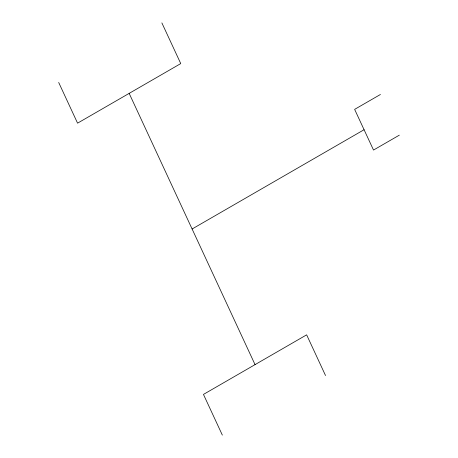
<?xml version="1.0" encoding="UTF-8"?>
<svg xmlns="http://www.w3.org/2000/svg" width="458" height="458" viewBox="0 0 458 458"><rect width="100%" height="100%" fill="white"/><g stroke="black" fill="none" stroke-linecap="round" stroke-linejoin="round"><path stroke-width="0.69" d="M380.432 94.48L354.635 109.37L373.516 150.058L399.313 135.167M192.108 229L364.076 129.717M161.869 22.9L180.75 63.588L77.568 123.162L58.687 82.469M325.524 375.531L306.642 334.838L203.461 394.412L222.342 435.1M129.162 93.375L255.049 364.625"/></g></svg>
